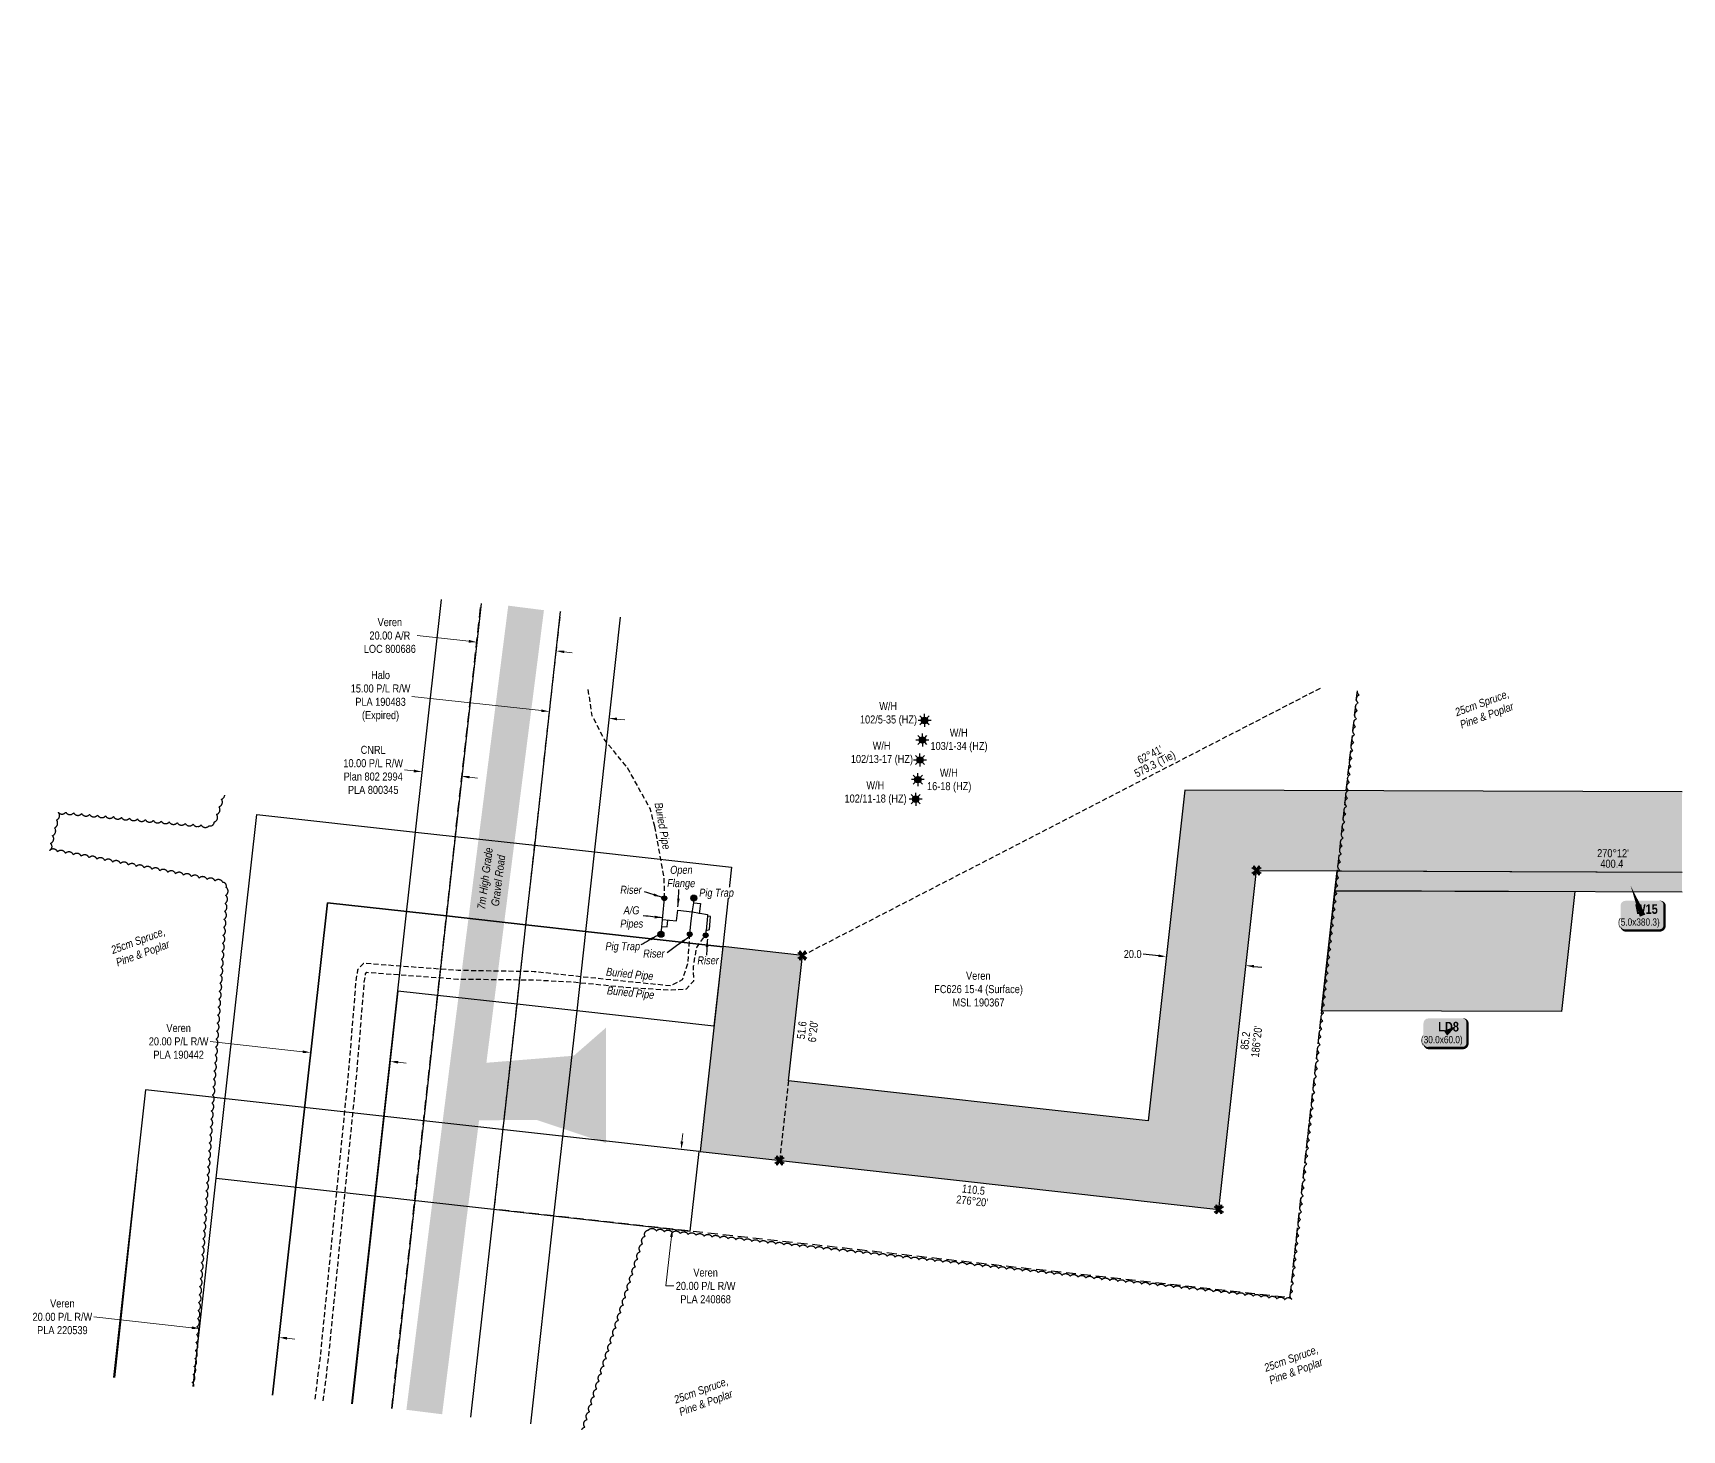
# Model space of a CAD drawing. Extents: x 482695 to 490591, y 6049436 to 6054495.
# Drawn here: x 488340 to 490400, y 6049436 to 6051180 of the extents above; entities that cross this region are included whole.
import ezdxf
from ezdxf.enums import TextEntityAlignment as Align

# ---------------------------------------------------------------- set-up
doc = ezdxf.new("R2010")
doc.units = 0
doc.header["$LTSCALE"] = 5
doc.header["$PDSIZE"] = 0.5
for name, pattern in [('0', [1, 1, 0]), ('foc-ACCESSROAD', [3.75, 2.5, -1.25]), ('foc-TIELINE', [1.875, 1.25, -0.625]), ('foc-TRAV', [1.875, 1.25, -0.625]), ('UG_PIPE', [1.875, 1.25, -0.625])]:
    doc.linetypes.add(name, pattern=pattern)
doc.layers.get('Defpoints').update_dxf_attribs({"color": 9})
doc.layers.add('AS-PIPE-AG', color=7, linetype='Continuous', true_color=0x7d00fa)
doc.layers.add('AS-PIPE-AG-T', color=7, linetype='Continuous', true_color=0x7d00fa)
for name, color, linetype in [('AS-PIPE-UG', 44, 'UG_PIPE'), ('AS-PIPE-UG-T', 44, 'Continuous'), ('AS-ROADS', 254, 'Continuous'), ('AS-SYMBOL', 7, 'Continuous'), ('C-AR', 13, 'foc-ACCESSROAD'), ('C-RW', 13, 'Continuous'), ('C-WS', 13, 'foc-ACCESSROAD'), ('C-WS-S', 8, 'Continuous'), ('F-RW', 190, 'Continuous'), ('L-BD', 7, 'Continuous'), ('L-MON', 1, 'Continuous'), ('L-TIE', 7, 'foc-TIELINE'), ('P-PROPOSED', 10, 'Continuous'), ('P-PROPOSED-H', 21, 'Continuous'), ('P-TEMP-BLOCKS', 250, 'Continuous'), ('P-TEMP-H', 41, 'Continuous'), ('P-TEMP_WORKSPACE', 46, 'Continuous'), ('P-TRAV', 4, 'foc-TRAV'), ('P-TXT', 4, 'Continuous'), ('T-BUSH', 110, '0'), ('T-BUSH-T', 110, 'Continuous')]:
    doc.layers.add(name, color=color, linetype=linetype)
for name, color, linetype, lineweight in [('C-AR-T', 13, 'Continuous', 9), ('C-RW-T', 13, 'Continuous', 9), ('C-WS-T', 13, 'Continuous', 9), ('F-RW-T', 190, 'Continuous', 9), ('T-TEXT', 48, 'Continuous', 18)]:
    doc.layers.add(name, color=color, linetype=linetype, lineweight=lineweight)
doc.styles.add('80', font='ARIALN.TTF', dxfattribs={"height": 10})
doc.styles.add('80CG', font='ARIALN.TTF', dxfattribs={"height": 10})
doc.styles.add('80L', font='ARIALN.TTF', dxfattribs={"height": 10})
doc.styles.add('80LS', font='ARIALNI.TTF', dxfattribs={"height": 10})
doc.styles.add('BOLD', font='ARIALNB.TTF')
doc.dimstyles.new('Compass 5 000', dxfattribs={"dimscale": 5, "dimtxt": 9, "dimasz": 2, "dimexe": 0.2, "dimexo": 0.0625, "dimgap": 0.5, "dimtad": 0, "dimtih": 1, "dimtoh": 1, "dimzin": 0, "dimdsep": 46, "dimtxsty": '80CG', "dimcen": 0.1, "dimse1": 1, "dimse2": 1, "dimclrd": 256, "dimclrt": 256, "dimaunit": 1, "dimadec": 4, "dimazin": 0, "dimtfac": 0.06, "dimtofl": 0, "dimtmove": 0, "dimatfit": 1, "dimfxl": 0.2, "dimtolj": 1, "dimtzin": 0, "dimlwd": -1, "dimarcsym": 0})

# ---------------------------------------------------------------- blocks, each defined once
blk = doc.blocks.new('*D477')
at = {"layer": 'C-RW-T', "transparency": 16777216}
for p, q in [((488538.7, 6049563.5), (488416.6, 6049577)), ((488657.7, 6049550.3), (488667.6, 6049549.2))]:
    blk.add_line(p, q, dxfattribs=at)
for points in [[(488538.9, 6049565.1), (488538.5, 6049561.8), (488548.7, 6049562.4)], [(488657.9, 6049551.9), (488657.5, 6049548.6), (488647.7, 6049551.4)]]:
    blk.add_solid(points, dxfattribs=at)
at = {"layer": 'Defpoints', "color": 0, "transparency": 16777216}
for p in [(488603.9, 6050059.7), (488703, 6050048.7), (488548.7, 6049562.4)]:
    blk.add_point(p, dxfattribs=at)
at = {"layer": 'C-RW-T', "transparency": 16777216, "insert": (488377.1, 6049577), "char_height": 10, "attachment_point": 5, "style": '80CG'}
blk.add_mtext('\\A1;Veren\\P20.00 P/L R/W\\PPLA 220539', dxfattribs=at)
blk = doc.blocks.new('*D478')
at = {"layer": 'C-RW-T', "transparency": 16777216}
for p, q in [((489151, 6049796), (489152.1, 6049805.9)), ((489131, 6049615.6), (489136.7, 6049666.8)), ((489137.8, 6049676.8), (489136.7, 6049666.8)), ((489141, 6049615.6), (489131, 6049615.6))]:
    blk.add_line(p, q, dxfattribs=at)
for points in [[(489149.4, 6049796.2), (489152.7, 6049795.8), (489149.9, 6049786.1)], [(489136.1, 6049677), (489139.4, 6049676.6), (489138.9, 6049686.7)]]:
    blk.add_solid(points, dxfattribs=at)
at = {"layer": 'Defpoints', "color": 0, "transparency": 16777216}
for p in [(489117.9, 6049789.6), (489106.8, 6049690.3), (489138.9, 6049686.7)]:
    blk.add_point(p, dxfattribs=at)
at = {"layer": 'C-RW-T', "transparency": 16777216, "insert": (489180.5, 6049615.6), "char_height": 10, "attachment_point": 5, "style": '80CG'}
blk.add_mtext('\\A1;Veren\\P20.00 P/L R/W\\PPLA 240868', dxfattribs=at)
blk = doc.blocks.new('*D491')
at = {"layer": 'Defpoints', "color": 0, "transparency": 16777216}
for p in [(488902.8, 6050948.7), (488952.5, 6050943.2), (488826.1, 6050257.7)]:
    blk.add_point(p, dxfattribs=at)
at = {"layer": 'F-RW-T', "transparency": 16777216}
for p, q in [((488816.1, 6050258.8), (488804.4, 6050260.1)), ((488885.6, 6050251.1), (488895.6, 6050250))]:
    blk.add_line(p, q, dxfattribs=at)
for points in [[(488816.3, 6050260.5), (488815.9, 6050257.1), (488826.1, 6050257.7)], [(488885.8, 6050252.7), (488885.5, 6050249.4), (488875.7, 6050252.2)]]:
    blk.add_solid(points, dxfattribs=at)
at = {"layer": 'F-RW-T', "transparency": 16777216, "insert": (488765.3, 6050260.1), "char_height": 10, "attachment_point": 5, "style": '80CG'}
blk.add_mtext('\\A1;CNRL\\P10.00 P/L R/W\\PPlan 802 2994\\PPLA 800345', dxfattribs=at)
blk = doc.blocks.new('*D492')
at = {"layer": 'Defpoints', "color": 0, "transparency": 16777216}
for p in [(489079.4, 6051180.5), (489153.9, 6051172.2), (488985.3, 6050333)]:
    blk.add_point(p, dxfattribs=at)
at = {"layer": 'F-RW-T', "transparency": 16777216}
for p, q in [((488975.4, 6050334.1), (488813.6, 6050352)), ((489069.8, 6050323.6), (489079.7, 6050322.5))]:
    blk.add_line(p, q, dxfattribs=at)
for points in [[(488975.6, 6050335.7), (488975.2, 6050332.4), (488985.3, 6050333)], [(489069.9, 6050325.3), (489069.6, 6050321.9), (489059.8, 6050324.7)]]:
    blk.add_solid(points, dxfattribs=at)
at = {"layer": 'F-RW-T', "transparency": 16777216, "insert": (488774.5, 6050352), "char_height": 10, "attachment_point": 5, "style": '80CG', "bg_fill": 3, "box_fill_scale": 1.1, "bg_fill_color": 256, "bg_fill_true_color": 13158600, "bg_fill_transparency": 0}
blk.add_mtext('\\A1;Halo\\P15.00 P/L R/W\\PPLA 190483\\P(Expired)', dxfattribs=at)
blk = doc.blocks.new('*D499')
at = {"layer": 'Defpoints', "color": 0, "transparency": 16777216}
for p in [(489757.1, 6050035.8), (489756.1, 6050026.9), (489856.4, 6050024.8)]:
    blk.add_point(p, dxfattribs=at)
at = {"layer": 'P-TXT', "transparency": 16777216}
for p, q in [((489746.2, 6050028), (489727.1, 6050030.1)), ((489865.4, 6050014.7), (489875.3, 6050013.6))]:
    blk.add_line(p, q, dxfattribs=at)
for points in [[(489746.3, 6050029.6), (489746, 6050026.3), (489756.1, 6050026.9)], [(489865.6, 6050016.4), (489865.2, 6050013.1), (489855.4, 6050015.8)]]:
    blk.add_solid(points, dxfattribs=at)
at = {"layer": 'P-TXT', "transparency": 16777216, "insert": (489713.9, 6050030.1), "char_height": 10, "attachment_point": 5, "style": '80CG'}
blk.add_mtext('\\A1;20.0', dxfattribs=at)
blk = doc.blocks.new('RISER')
h = blk.add_hatch(color=255)
h.dxf.hatch_style = 1
edge = h.paths.add_edge_path()
edge.add_arc((0, 0), 0.7, 0, 360)
blk.add_hatch(color=13).paths.add_polyline_path([(0.58, -0.15), (-0.58, -0.15, 0.774597)])
at = {"color": 13}
blk.add_line((-0.58, -0.15), (0.58, -0.15), dxfattribs=at)
blk.add_circle((0, 0), 0.6, dxfattribs=at)
blk = doc.blocks.new('PIG')
h = blk.add_hatch(color=255)
h.dxf.hatch_style = 1
edge = h.paths.add_edge_path()
edge.add_arc((0, 0), 0.85, 0, 360)
at = {"layer": 'AS-SYMBOL'}
h = blk.add_hatch(color=13, dxfattribs=at)
h.dxf.hatch_style = 1
h.paths.add_polyline_path([(-0.1, 0, 1), (-0.55, 0, 1)])
h = blk.add_hatch(color=13, dxfattribs=at)
h.dxf.hatch_style = 1
h.paths.add_polyline_path([(0.1, 0, 1), (0.55, 0, 1)])
at = {"layer": 'AS-SYMBOL', "color": 13}
for centre, radius in [((0, 0), 0.75), ((-0.33, 0), 0.225), ((0.33, 0), 0.225)]:
    blk.add_circle(centre, radius, dxfattribs=at)
blk = doc.blocks.new('GAS')
h = blk.add_hatch(color=255)
h.dxf.hatch_style = 1
edge = h.paths.add_edge_path()
edge.add_arc((0, 0), 0.9, 0, 360)
for p, q in [((-0.81, 0), (-1.62, 0)), ((-0.57, 0.57), (-1.14, 1.14)), ((0, 0.81), (0, 1.62)), ((0.57, 0.57), (1.14, 1.14)), ((1.62, 0), (0.81, 0)), ((-0.57, -0.57), (-1.14, -1.14)), ((0, -0.81), (0, -1.62)), ((1.14, -1.14), (0.57, -0.57))]:
    blk.add_line(p, q)
blk.add_circle((0, 0), 0.8)
blk = doc.blocks.new('TEMP')
h = blk.add_hatch(color=255)
h.dxf.hatch_style = 1
h.paths.add_polyline_path([(0, 0.25), (-0.67, 1.15), (-0.67, 0.67), (-1.15, 0.67), (-0.25, 0), (-1.15, -0.67), (-0.67, -0.67), (-0.67, -1.15), (0, -0.25), (0.67, -1.15), (0.67, -0.67), (1.15, -0.67), (0.25, 0), (1.15, 0.67), (0.67, 0.67), (0.67, 1.15)])
h.paths.add_polyline_path([(0.57, 0.85), (0.57, 0.57), (0.85, 0.57), (0.08, 0), (0.85, -0.57), (0.57, -0.57), (0.57, -0.85), (0, -0.08), (-0.57, -0.85), (-0.57, -0.57), (-0.85, -0.57), (-0.08, 0), (-0.85, 0.57), (-0.57, 0.57), (-0.57, 0.85), (0, 0.08)], flags=16)
h = blk.add_hatch(color=1)
h.dxf.hatch_style = 1
h.paths.add_polyline_path([(0, 0.08), (-0.57, 0.85), (-0.57, 0.57), (-0.85, 0.57), (-0.08, 0), (-0.85, -0.57), (-0.57, -0.57), (-0.57, -0.85), (0, -0.08), (0.57, -0.85), (0.57, -0.57), (0.85, -0.57), (0.08, 0), (0.85, 0.57), (0.57, 0.57), (0.57, 0.85)])
at = {"color": 1}
for p, q in [((-0.08, 0), (0.08, 0)), ((0, 0.08), (0, -0.08))]:
    blk.add_line(p, q, dxfattribs=at)
at = {"color": 255, "flags": 128}
blk.add_lwpolyline([(-0.25, 0), (-1.15, 0.67), (-0.67, 0.67), (-0.67, 1.15), (0, 0.25), (0.67, 1.15), (0.67, 0.67), (1.15, 0.67), (0.25, 0), (1.15, -0.67), (0.67, -0.67), (0.67, -1.15), (0, -0.25), (-0.67, -1.15), (-0.67, -0.67), (-1.15, -0.67)], close=True, dxfattribs=at)
at = {"color": 1, "flags": 128}
blk.add_lwpolyline([(-0.08, 0), (-0.85, 0.57), (-0.57, 0.57), (-0.57, 0.85), (0, 0.08), (0.57, 0.85), (0.57, 0.57), (0.85, 0.57), (0.08, 0), (0.85, -0.57), (0.57, -0.57), (0.57, -0.85), (0, -0.08), (-0.57, -0.85), (-0.57, -0.57), (-0.85, -0.57)], close=True, dxfattribs=at)
blk = doc.blocks.new('*U448')
at = {"true_color": 0xff8aff}
h = blk.add_hatch(color=211, dxfattribs=at)
edge = h.paths.add_edge_path()
edge.add_line((-21.5, -18.5), (21.5, -18.5))
edge.add_arc((21.5, -12.5), 6, 270, 360)
edge.add_line((27.5, -12.5), (27.5, 12.5))
edge.add_arc((21.5, 12.5), 6, 0, 90)
edge.add_line((21.5, 18.5), (-21.5, 18.5))
edge.add_arc((-21.5, 12.5), 6, 90, 180)
edge.add_line((-27.5, 12.5), (-27.5, -12.5))
edge.add_arc((-21.5, -12.5), 6, 180, 270)
at = {"color": 250, "flags": 128}
blk.add_lwpolyline([(-21.5, -18.5, 3, 3, 0), (21.5, -18.5, 3, 3, 0.414214), (27.5, -12.5, 3, 3, 0), (27.5, 12.5, 3, 0, 0.414214), (21.5, 18.5, 0, 0, 0), (-21.5, 18.5, 0, 0, 0.414214), (-27.5, 12.5, 0, 0, 0), (-27.5, -12.5, 0, 3, 0.414214)], format="xyseb", close=True, dxfattribs=at)
at = {"flags": 128}
blk.add_lwpolyline([(13.4, 8.9, 0, 7.5, 0), (0, 0, 0, 0, 0)], format="xyseb", dxfattribs=at)
at = {"color": 250}
for tag, p, height, style in [('TEMP_AREA_W1_001', (-9.2, 2.2), 12, 'BOLD'), ('ENTER_TEXT_001', (-30.7, -12.5), 9, '80')]:
    blk.add_attdef(tag, p, '', height=height, dxfattribs=dict(at, style=style))
blk = doc.blocks.new('*U430')
at = {"true_color": 0xff8aff}
h = blk.add_hatch(color=211, dxfattribs=at)
edge = h.paths.add_edge_path()
edge.add_line((-21.5, -18.5), (21.5, -18.5))
edge.add_arc((21.5, -12.5), 6, 270, 360)
edge.add_line((27.5, -12.5), (27.5, 12.5))
edge.add_arc((21.5, 12.5), 6, 0, 90)
edge.add_line((21.5, 18.5), (-21.5, 18.5))
edge.add_arc((-21.5, 12.5), 6, 90, 180)
edge.add_line((-27.5, 12.5), (-27.5, -12.5))
edge.add_arc((-21.5, -12.5), 6, 180, 270)
at = {"flags": 128}
blk.add_lwpolyline([(-14.8, 37.2, 0, 7.5, 0), (0, 0, 0, 0, 0)], format="xyseb", dxfattribs=at)
at = {"color": 250, "flags": 128}
blk.add_lwpolyline([(-21.5, -18.5, 3, 3, 0), (21.5, -18.5, 3, 3, 0.414214), (27.5, -12.5, 3, 3, 0), (27.5, 12.5, 3, 0, 0.414214), (21.5, 18.5, 0, 0, 0), (-21.5, 18.5, 0, 0, 0.414214), (-27.5, 12.5, 0, 0, 0), (-27.5, -12.5, 0, 3, 0.414214)], format="xyseb", close=True, dxfattribs=at)
at = {"color": 250}
for tag, p, height, style in [('TEMP_AREA_W1_001', (-9.2, 2.2), 12, 'BOLD'), ('ENTER_TEXT_001', (-30.7, -12.5), 9, '80')]:
    blk.add_attdef(tag, p, '', height=height, dxfattribs=dict(at, style=style))
blk = doc.blocks.new('*D565')
at = {"layer": 'C-AR-T', "transparency": 16777216}
for p, q in [((488884.8, 6050420.8), (488820.4, 6050427.9)), ((489003.9, 6050407.6), (489013.9, 6050406.5))]:
    blk.add_line(p, q, dxfattribs=at)
for points in [[(488885, 6050422.5), (488884.6, 6050419.1), (488894.7, 6050419.7)], [(489004.1, 6050409.2), (489003.8, 6050405.9), (488994, 6050408.7)]]:
    blk.add_solid(points, dxfattribs=at)
at = {"layer": 'Defpoints', "color": 0, "transparency": 16777216}
for p in [(488894.7, 6050419.7), (488890.5, 6050381.4), (488989.7, 6050370.4)]:
    blk.add_point(p, dxfattribs=at)
at = {"layer": 'C-AR-T', "transparency": 16777216, "insert": (488786.1, 6050427.9), "char_height": 10, "attachment_point": 5, "style": '80CG'}
blk.add_mtext('\\A1;Veren\\P20.00 A/R\\PLOC 800686', dxfattribs=at)
blk = doc.blocks.new('*D566')
at = {"layer": 'C-RW-T', "transparency": 16777216}
for p, q in [((488677.3, 6049908.2), (488561.9, 6049921)), ((488796.5, 6049895), (488806.4, 6049893.9))]:
    blk.add_line(p, q, dxfattribs=at)
for points in [[(488677.5, 6049909.8), (488677.1, 6049906.5), (488687.3, 6049907.1)], [(488796.6, 6049896.6), (488796.3, 6049893.3), (488786.5, 6049896.1)]]:
    blk.add_solid(points, dxfattribs=at)
at = {"layer": 'Defpoints', "color": 0, "transparency": 16777216}
for p in [(488687.3, 6049907.1), (488684.3, 6049880.2), (488783.5, 6049869.2)]:
    blk.add_point(p, dxfattribs=at)
at = {"layer": 'C-RW-T', "transparency": 16777216, "insert": (488522.3, 6049921), "char_height": 10, "attachment_point": 5, "style": '80CG'}
blk.add_mtext('\\A1;Veren\\P20.00 P/L R/W\\PPLA 190442', dxfattribs=at)

msp = doc.modelspace()

# ---------------------------------------------------------------- hatches: boundary and pattern name
at = {"layer": 'AS-ROADS'}
h = msp.add_hatch(color=256, dxfattribs=at)
h.dxf.hatch_style = 1
h.paths.add_polyline_path([(488895.569, 6049822.479), (488969.521, 6049822.971), (489056.196, 6049793.972), (489056.196, 6049938.276), (489015.936, 6049903.16), (488903.447, 6049894.085)])
at = {"layer": 'P-PROPOSED-H'}
h = msp.add_hatch(color=256, dxfattribs=at)
h.dxf.hatch_style = 1
h.paths.add_polyline_path([(490400.049, 6050132.574), (490400.049, 6050232.521), (489779.217, 6050234.723), (489733.274, 6049821.655), (489283.927, 6049871.632), (489301.339, 6050028.339), (489202.004, 6050039.386), (489173.551, 6049783.345), (489821.56, 6049711.272), (489868.629, 6050134.458)])
at = {"layer": 'P-TEMP-H'}
h = msp.add_hatch(color=256, dxfattribs=at)
h.dxf.hatch_style = 1
h.paths.add_polyline_path([(490400.049, 6050107.587), (490400.049, 6050132.574), (489969.153, 6050134.102), (489966.375, 6050109.125)])
h = msp.add_hatch(color=256, dxfattribs=at)
h.dxf.hatch_style = 1
h.paths.add_polyline_path([(489966.375, 6050109.125), (490266.215, 6050108.061), (490249.546, 6049958.198), (489949.706, 6049959.262)])

# ---------------------------------------------------------------- linework, layer by layer
at = {"layer": 'AS-PIPE-AG', "flags": 128}
for points in [[(489128.918, 6050099.835), (489124.776, 6050054.819)], [(489160.746, 6050054.809), (489161.971, 6050067.722), (489163.78, 6050081.724), (489165.689, 6050094.233), (489165.719, 6050100.035)], [(489165.689, 6050094.233), (489174.249, 6050093.078), (489172.605, 6050080.46)], [(489125.656, 6050064.384), (489132.447, 6050064.259), (489133.514, 6050072.623)], [(489126.469, 6050073.223), (489144.24, 6050071.71), (489145.655, 6050084.783), (489163.79, 6050082.904)], [(489163.79, 6050082.904), (489182.73, 6050079.496), (489182.965, 6050077.352), (489181.011, 6050059.381)], [(489180.636, 6050053.56), (489181.011, 6050059.381), (489185.323, 6050060.656), (489186.808, 6050076.857), (489182.965, 6050077.352)]]:
    msp.add_lwpolyline(points, dxfattribs=at)
at = {"layer": 'AS-PIPE-UG', "flags": 128}
for points in [[(489117.115, 6050189.301), (489111.284, 6050211.756), (489082.918, 6050262.883), (489054.035, 6050297.898), (489038.839, 6050327.764), (489033.774, 6050361.68)], [(489129.28, 6050099.831), (489128.77, 6050125.131), (489117.115, 6050189.301)], [(489160.532, 6050055.163), (489157.993, 6050018.518), (489151.256, 6049998.033), (489137.194, 6049990.288), (489089.584, 6049995.025), (489016.073, 6050002.666), (488966.234, 6050008.118), (488871.289, 6050009.607), (488808.452, 6050014.28), (488753.141, 6050018.448), (488745.765, 6050010.232), (488743.616, 6049996.059), (488734.226, 6049881.595), (488698.64, 6049523.409), (488692.234, 6049473.368)], [(488702.859, 6049472.187), (488709.262, 6049522.201), (488744.872, 6049880.629), (488754.239, 6049994.82), (488755.854, 6050005.47), (488757.582, 6050007.394), (488807.649, 6050003.621), (488871.084, 6049998.913), (488966.399, 6049997.918), (489014.888, 6049995.305), (489088.584, 6049988.034), (489137.374, 6049985.35), (489156.674, 6049986.505), (489165.764, 6049996.824), (489165.444, 6050015.114), (489169.347, 6050038.477), (489180.426, 6050053.604)]]:
    msp.add_lwpolyline(points, dxfattribs=at)
at = {"layer": 'AS-ROADS', "const_width": 44.953, "flags": 128}
msp.add_lwpolyline([(488956.29, 6050462.408), (488860.22, 6049707.112), (488829.109, 6049458.16)], dxfattribs=at)
at = {"layer": 'C-AR', "flags": 128}
msp.add_lwpolyline([(488788.407, 6049462.682), (488845.71, 6049978.446), (488856.631, 6050076.749), (488900.101, 6050468.004)], dxfattribs=at)
at = {"layer": 'C-RW', "flags": 128}
for points in [[(488540.45, 6049490.232), (488569.341, 6049750.311), (488619.783, 6050204.593), (488818.349, 6050182.51), (488867.771, 6050177.014), (488967.153, 6050165.962), (489041.569, 6050157.686), (489213.04, 6050138.617), (489201.998, 6050039.334), (489030.606, 6050058.394), (488956.116, 6050066.678), (488856.749, 6050077.729), (488807.325, 6050083.225), (488708.042, 6050094.267), (488639.747, 6049479.199)], [(488639.725, 6049479.202), (488708.042, 6050094.267), (488807.325, 6050083.225), (488856.749, 6050077.729), (488956.116, 6050066.678), (489030.606, 6050058.394), (489201.998, 6050039.334), (489190.957, 6049940.051), (489019.577, 6049959.11), (488945.08, 6049967.395), (488845.719, 6049978.444), (488796.301, 6049983.94), (488738.903, 6049468.182)], [(488540.45, 6049490.232), (488569.341, 6049750.311), (489161.312, 6049684.21), (489172.403, 6049783.54), (488481.046, 6049860.738), (488441.114, 6049501.269)], [(488540.45, 6049490.232), (488569.341, 6049750.311), (489161.312, 6049684.21), (489172.403, 6049783.54), (488481.046, 6049860.738), (488441.114, 6049501.269)]]:
    msp.add_lwpolyline(points, dxfattribs=at)
at = {"layer": 'C-WS', "flags": 128}
msp.add_lwpolyline([(489994.173, 6050359.05), (489909.846, 6049600.889), (488991.041, 6049703.079), (488916.489, 6049711.372), (488944.852, 6049966.541), (488955.887, 6050065.845), (488966.927, 6050165.163), (488985.163, 6050329.179), (488999.495, 6050458.106)], dxfattribs=at)
at = {"layer": 'Defpoints'}
for p in [(489453.943, 6050321.902), (489451.27, 6050297.445), (489448.272, 6050272.433), (489445.599, 6050247.976)]:
    msp.add_point(p, dxfattribs=at)
at = {"layer": 'F-RW', "flags": 128}
for points in [[(488738.706, 6049468.204), (488818.349, 6050182.51), (488850.563, 6050472.937)], [(488900.107, 6050468.004), (488845.719, 6049978.444), (488788.413, 6049462.681)], [(488887.461, 6049451.676), (488916.219, 6049711.471), (488945.074, 6049967.395), (488956.116, 6050066.678), (488967.028, 6050164.981), (488999.406, 6050458.115)], [(489073.919, 6050450.694), (489030.606, 6050058.394), (489019.577, 6049959.11), (488990.73, 6049703.183), (488961.867, 6049443.409)]]:
    msp.add_lwpolyline(points, dxfattribs=at)
at = {"layer": 'L-TIE', "flags": 128}
msp.add_lwpolyline([(489301.339, 6050028.339), (489950.446, 6050363.404)], dxfattribs=at)
at = {"layer": 'P-PROPOSED', "flags": 128}
msp.add_lwpolyline([(490400.049, 6050232.521), (489779.217, 6050234.723), (489733.274, 6049821.655), (489283.927, 6049871.632), (489301.339, 6050028.339), (489202.004, 6050039.386), (489173.551, 6049783.345), (489821.56, 6049711.272), (489868.629, 6050134.458), (490400.049, 6050132.574)], dxfattribs=at)
at = {"layer": 'P-PROPOSED-H', "flags": 128}
msp.add_lwpolyline([(488470.195, 6049761.19), (488442.03, 6049501.167)], dxfattribs=at)
at = {"layer": 'P-TEMP_WORKSPACE'}
msp.add_lwpolyline([(490400.049, 6050107.587), (489966.375, 6050109.125), (489969.153, 6050134.102), (490400.049, 6050132.574)], dxfattribs=at)
msp.add_lwpolyline([(489966.375, 6050109.125), (490266.215, 6050108.061), (490249.546, 6049958.198), (489949.706, 6049959.262)], close=True, dxfattribs=at)
at = {"layer": 'P-TRAV', "flags": 128}
msp.add_lwpolyline([(489283.927, 6049871.632), (489272.889, 6049772.296)], dxfattribs=at)
at = {"layer": 'T-BUSH', "flags": 128}
for points in [[(489025.898, 6049436.295, -0.20500129), (489029.542, 6049439.42, -0.52056705), (489032.555, 6049448.95, -0.52056705), (489035.569, 6049458.479, -0.52056705), (489038.582, 6049468.009, -0.52056705), (489041.596, 6049477.538, -0.52056705), (489044.61, 6049487.068, -0.52056705), (489047.623, 6049496.598, -0.52056705), (489050.637, 6049506.127, -0.52056705), (489053.651, 6049515.657, -0.52056705), (489056.664, 6049525.186, -0.52056705), (489059.678, 6049534.716, -0.52056705), (489062.692, 6049544.245, -0.52056705), (489065.705, 6049553.775, -0.52056705), (489068.719, 6049563.304, -0.52056705), (489071.733, 6049572.834, -0.52056705), (489074.746, 6049582.364, -0.52056705), (489077.76, 6049591.893, -0.52056705), (489080.774, 6049601.423, -0.52056705), (489083.787, 6049610.952, -0.52056705), (489086.801, 6049620.482, -0.52056705), (489089.815, 6049630.011, -0.52056705), (489092.828, 6049639.541, -0.52056705), (489095.842, 6049649.07, -0.52056705), (489098.856, 6049658.6, -0.52056705), (489101.869, 6049668.13, -0.52056705), (489104.883, 6049677.659, -0.52056705), (489109.021, 6049685.464, -0.52056705), (489118.957, 6049684.377, -0.52056705), (489128.892, 6049683.29, -0.52056705), (489138.828, 6049682.204, -0.52056705), (489148.763, 6049681.117, -0.52056705), (489158.699, 6049680.03, -0.52056705), (489168.634, 6049678.944, -0.52056705), (489178.57, 6049677.857, -0.52056705), (489188.505, 6049676.77, -0.52056705), (489198.441, 6049675.683, -0.52056705), (489208.376, 6049674.597, -0.52056705), (489218.312, 6049673.51, -0.52056705), (489228.247, 6049672.423, -0.52056705), (489238.183, 6049671.337, -0.52056705), (489248.118, 6049670.25, -0.52056705), (489258.053, 6049669.163, -0.52056705), (489267.989, 6049668.076, -0.52056705), (489277.924, 6049666.99, -0.52056705), (489287.86, 6049665.903, -0.52056705), (489297.795, 6049664.816, -0.52056705), (489307.731, 6049663.73, -0.52056705), (489317.666, 6049662.643, -0.52056705), (489327.602, 6049661.556, -0.52056705), (489337.537, 6049660.47, -0.52056705), (489347.473, 6049659.383, -0.52056705), (489357.408, 6049658.296, -0.52056705), (489367.344, 6049657.209, -0.52056705), (489377.279, 6049656.123, -0.52056705), (489387.215, 6049655.036, -0.52056705), (489397.15, 6049653.949, -0.52056705), (489407.086, 6049652.863, -0.52056705), (489417.021, 6049651.776, -0.52056705), (489426.957, 6049650.689, -0.52056705), (489436.892, 6049649.602, -0.52056705), (489446.828, 6049648.516, -0.52056705), (489456.763, 6049647.429, -0.52056705), (489466.698, 6049646.342, -0.52056705), (489476.634, 6049645.256, -0.52056705), (489486.569, 6049644.169, -0.52056705), (489496.505, 6049643.082, -0.52056705), (489506.44, 6049641.995, -0.52056705), (489516.376, 6049640.909, -0.52056705), (489526.311, 6049639.822, -0.52056705), (489536.247, 6049638.735, -0.52056705), (489546.182, 6049637.649, -0.52056705), (489556.118, 6049636.562, -0.52056705), (489566.053, 6049635.475, -0.52056705), (489575.989, 6049634.389, -0.52056705), (489585.924, 6049633.302, -0.52056705), (489595.86, 6049632.215, -0.52056705), (489605.795, 6049631.128, -0.52056705), (489615.731, 6049630.042, -0.52056705), (489625.666, 6049628.955, -0.52056705), (489635.602, 6049627.868, -0.52056705), (489645.537, 6049626.782, -0.52056705), (489655.473, 6049625.695, -0.52056705), (489665.408, 6049624.608, -0.52056705), (489675.343, 6049623.521, -0.52056705), (489685.279, 6049622.435, -0.52056705), (489695.214, 6049621.348, -0.52056705), (489705.15, 6049620.261, -0.52056705), (489715.085, 6049619.175, -0.52056705), (489725.021, 6049618.088, -0.52056705), (489734.956, 6049617.001, -0.52056705), (489744.892, 6049615.914, -0.52056705), (489754.827, 6049614.828, -0.52056705), (489764.763, 6049613.741, -0.52056705), (489774.698, 6049612.654, -0.52056705), (489784.634, 6049611.568, -0.52056705), (489794.569, 6049610.481, -0.52056705), (489804.505, 6049609.394, -0.52056705), (489814.44, 6049608.308, -0.52056705), (489824.376, 6049607.221, -0.52056705), (489834.311, 6049606.134, -0.52056705), (489844.247, 6049605.047, -0.52056705), (489854.182, 6049603.961, -0.52056705), (489864.118, 6049602.874, -0.52056705), (489874.053, 6049601.787, -0.52056705), (489883.988, 6049600.701, -0.52056705), (489893.924, 6049599.614, -0.52056705), (489903.859, 6049598.527, -0.52056705), (489912.64, 6049598.882, -0.52056705), (489913.745, 6049608.815, -0.52056705), (489914.85, 6049618.749, -0.52056705), (489915.955, 6049628.682, -0.52056705), (489917.059, 6049638.616, -0.52056705), (489918.164, 6049648.549, -0.52056705), (489919.269, 6049658.483, -0.52056705), (489920.374, 6049668.416, -0.52056705), (489921.479, 6049678.349, -0.52056705), (489922.584, 6049688.283, -0.52056705), (489923.689, 6049698.216, -0.52056705), (489924.793, 6049708.15, -0.52056705), (489925.898, 6049718.083, -0.52056705), (489927.003, 6049728.017, -0.52056705), (489928.108, 6049737.95, -0.52056705), (489929.213, 6049747.884, -0.52056705), (489930.318, 6049757.817, -0.52056705), (489931.423, 6049767.751, -0.52056705), (489932.527, 6049777.684, -0.52056705), (489933.632, 6049787.618, -0.52056705), (489934.737, 6049797.551, -0.52056705), (489935.842, 6049807.485, -0.52056705), (489936.947, 6049817.418, -0.52056705), (489938.052, 6049827.352, -0.52056705), (489939.156, 6049837.285, -0.52056705), (489940.261, 6049847.219, -0.52056705), (489941.366, 6049857.152, -0.52056705), (489942.471, 6049867.085, -0.52056705), (489943.576, 6049877.019, -0.52056705), (489944.681, 6049886.952, -0.52056705), (489945.786, 6049896.886, -0.52056705), (489946.89, 6049906.819, -0.52056705), (489947.995, 6049916.753, -0.52056705), (489949.1, 6049926.686, -0.52056705), (489950.205, 6049936.62, -0.52056705), (489951.31, 6049946.553, -0.52056705), (489952.415, 6049956.487, -0.52056705), (489953.52, 6049966.42, -0.52056705), (489954.624, 6049976.354, -0.52056705), (489955.729, 6049986.287, -0.52056705), (489956.834, 6049996.221, -0.52056705), (489957.939, 6050006.154, -0.52056705), (489959.044, 6050016.088, -0.52056705), (489960.149, 6050026.021, -0.52056705), (489961.254, 6050035.955, -0.52056705), (489962.358, 6050045.888, -0.52056705), (489963.463, 6050055.822, -0.52056705), (489964.568, 6050065.755, -0.52056705), (489965.673, 6050075.688, -0.52056705), (489966.778, 6050085.622, -0.52056705), (489967.883, 6050095.555, -0.52056705), (489968.988, 6050105.489, -0.52056705), (489970.092, 6050115.422, -0.52056705), (489971.197, 6050125.356, -0.52056705), (489972.302, 6050135.289, -0.52056705), (489973.407, 6050145.223, -0.52056705), (489974.512, 6050155.156, -0.52056705), (489975.617, 6050165.09, -0.52056705), (489976.721, 6050175.023, -0.52056705), (489977.826, 6050184.957, -0.52056705), (489978.931, 6050194.89, -0.52056705), (489980.036, 6050204.824, -0.52056705), (489981.141, 6050214.757, -0.52056705), (489982.246, 6050224.691, -0.52056705), (489983.351, 6050234.624, -0.52056705), (489984.455, 6050244.558, -0.52056705), (489985.56, 6050254.491, -0.52056705), (489986.665, 6050264.424, -0.52056705), (489987.77, 6050274.358, -0.52056705), (489988.875, 6050284.291, -0.52056705), (489989.98, 6050294.225, -0.52056705), (489991.085, 6050304.158, -0.52056705), (489992.189, 6050314.092, -0.52056705), (489993.294, 6050324.025, -0.52056705), (489994.399, 6050333.959, -0.52056705), (489995.504, 6050343.892, -0.52056705), (489996.609, 6050353.826, -0.24165056), (489994.568, 6050359.01, -0.24165056)], [(488541.422, 6049490.124, 0.23725795), (488539.376, 6049495.209, 0.52056705), (488540.487, 6049505.142, 0.52056705), (488541.599, 6049515.074, 0.52056705), (488542.711, 6049525.007, 0.52056705), (488543.393, 6049534.978, 0.52056705), (488544.055, 6049544.951, 0.52056705), (488544.716, 6049554.924, 0.52056705), (488545.377, 6049564.897, 0.52056705), (488546.039, 6049574.869, 0.52056705), (488546.7, 6049584.842, 0.52056705), (488547.361, 6049594.815, 0.52056705), (488548.023, 6049604.788, 0.52056705), (488548.684, 6049614.761, 0.52056705), (488549.345, 6049624.734, 0.52056705), (488550.007, 6049634.706, 0.52056705), (488550.668, 6049644.679, 0.52056705), (488551.329, 6049654.652, 0.52056705), (488551.991, 6049664.625, 0.52056705), (488552.652, 6049674.598, 0.52056705), (488553.313, 6049684.57, 0.52056705), (488553.975, 6049694.543, 0.52056705), (488554.636, 6049704.516, 0.52056705), (488555.297, 6049714.489, 0.52056705), (488555.959, 6049724.462, 0.52056705), (488556.62, 6049734.435, 0.52056705), (488557.281, 6049744.407, 0.52056705), (488557.943, 6049754.38, 0.52056705), (488558.604, 6049764.353, 0.52056705), (488559.265, 6049774.326, 0.52056705), (488559.927, 6049784.299, 0.52056705), (488560.588, 6049794.272, 0.52056705), (488561.249, 6049804.244, 0.52056705), (488561.911, 6049814.217, 0.52056705), (488562.572, 6049824.19, 0.52056705), (488563.233, 6049834.163, 0.52056705), (488563.895, 6049844.136, 0.52056705), (488564.556, 6049854.109, 0.52056705), (488565.217, 6049864.081, 0.52056705), (488565.879, 6049874.054, 0.52056705), (488566.54, 6049884.027, 0.52056705), (488567.201, 6049894, 0.52056705), (488567.863, 6049903.973, 0.52056705), (488568.524, 6049913.945, 0.52056705), (488569.185, 6049923.918, 0.52056705), (488569.847, 6049933.891, 0.52056705), (488570.508, 6049943.864, 0.52056705), (488571.169, 6049953.837, 0.52056705), (488571.831, 6049963.81, 0.52056705), (488572.492, 6049973.782, 0.52056705), (488573.153, 6049983.755, 0.52056705), (488573.815, 6049993.728, 0.52056705), (488574.476, 6050003.701, 0.52056705), (488575.137, 6050013.674, 0.52056705), (488575.799, 6050023.647, 0.52056705), (488576.46, 6050033.619, 0.52056705), (488577.121, 6050043.592, 0.52056705), (488577.783, 6050053.565, 0.52056705), (488578.444, 6050063.538, 0.52056705), (488579.105, 6050073.511, 0.52056705), (488579.767, 6050083.484, 0.52056705), (488580.428, 6050093.456, 0.52056705), (488581.089, 6050103.429, 0.52056705), (488581.751, 6050113.402, 0.52056705), (488577.569, 6050119.61, 0.52056705), (488567.741, 6050121.428, 0.52056705), (488557.913, 6050123.247, 0.52056705), (488548.085, 6050125.065, 0.52056705), (488538.257, 6050126.884, 0.52056705), (488528.429, 6050128.702, 0.52056705), (488518.602, 6050130.521, 0.52056705), (488508.774, 6050132.339, 0.52056705), (488498.946, 6050134.158, 0.52056705), (488489.118, 6050135.976, 0.52056705), (488479.29, 6050137.795, 0.52056705), (488469.462, 6050139.613, 0.52056705), (488459.634, 6050141.431, 0.52056705), (488449.806, 6050143.25, 0.52056705), (488439.978, 6050145.068, 0.52056705), (488430.15, 6050146.887, 0.52056705), (488420.322, 6050148.705, 0.52056705), (488410.494, 6050150.524, 0.52056705), (488400.667, 6050152.342, 0.52056705), (488390.839, 6050154.161, 0.52056705), (488381.011, 6050155.979, 0.52056705), (488371.183, 6050157.798, 0.52056705), (488361.355, 6050159.616, 0.52056705), (488362.358, 6050168.375, 0.52056705), (488364.813, 6050178.064, 0.52056705), (488367.267, 6050187.753, 0.52056705), (488369.721, 6050197.441, 0.52056705), (488372.175, 6050207.13, 0.52056705), (488381.285, 6050207.38, 0.52056705), (488391.235, 6050206.437, 0.52056705), (488401.185, 6050205.495, 0.52056705), (488411.135, 6050204.552, 0.52056705), (488421.085, 6050203.609, 0.52056705), (488431.035, 6050202.667, 0.52056705), (488440.986, 6050201.724, 0.52056705), (488450.936, 6050200.782, 0.52056705), (488460.886, 6050199.839, 0.52056705), (488470.836, 6050198.896, 0.52056705), (488480.786, 6050197.954, 0.52056705), (488490.737, 6050197.011, 0.52056705), (488500.687, 6050196.069, 0.52056705), (488510.637, 6050195.126, 0.52056705), (488520.587, 6050194.183, 0.52056705), (488530.537, 6050193.241, 0.52056705), (488540.487, 6050192.298, 0.52056705), (488550.438, 6050191.356, 0.52056705), (488560.388, 6050190.413, 0.52056705), (488566.686, 6050194.989, 0.52056705), (488569.707, 6050204.516, 0.52056705), (488572.729, 6050214.043, 0.52056705), (488575.751, 6050223.57, 0.29095587), (488579.972, 6050228.574)]]:
    msp.add_lwpolyline(points, format="xyb", dxfattribs=at)

# ---------------------------------------------------------------- block references
at = {"layer": 'AS-SYMBOL'}
for name, p, xscale, yscale, zscale in [('RISER', (489128.918, 6050099.835), 4.997364849999995, 4.997364849999995, 4.997364849999995), ('RISER', (489128.918, 6050099.835), 4.997364849999995, 4.997364849999995, 4.997364849999995), ('PIG', (489124.775, 6050054.818), 4.997364849999995, 4.997364849999995, 4.997364849999995), ('PIG', (489124.776, 6050054.819), 4.994723192966624, 4.994723192966624, 4.994723192966624), ('RISER', (489160.746, 6050054.809), 4.997364849999995, 4.997364849999995, 4.997364849999995), ('RISER', (489160.746, 6050054.808), 4.997364849999995, 4.997364849999995, 4.997364849999995), ('RISER', (489180.636, 6050053.56), 4.997364849999995, 4.997364849999995, 4.997364849999995), ('RISER', (489180.636, 6050053.559), 4.997364849999995, 4.997364849999995, 4.997364849999995)]:
    msp.add_blockref(name, p, dxfattribs=dict(at, xscale=xscale, yscale=yscale, zscale=zscale))
at = {"layer": 'C-WS-S', "xscale": 4.997364849999988, "yscale": 4.997364849999988, "zscale": 4.997364849999988}
for p in [(489453.943, 6050321.902), (489451.27, 6050297.445), (489448.272, 6050272.433), (489445.599, 6050247.976), (489442.925, 6050223.519)]:
    msp.add_blockref('GAS', p, dxfattribs=at)
at = {"layer": 'L-MON', "color": 6, "xscale": 4.997364849999988, "yscale": 4.997364849999988, "zscale": 4.997364849999988}
for p in [(489868.629, 6050134.458), (489301.339, 6050028.339), (489272.889, 6049772.296), (489821.56, 6049711.272)]:
    msp.add_blockref('TEMP', p, dxfattribs=at)
at = {"layer": 'P-TEMP-BLOCKS', "xscale": 0.9994729699999954, "yscale": 0.9994729699999954, "zscale": 0.9994729699999954}
for name, p, values in [('*U430', (490350.755, 6050078.122), {'TEMP_AREA_W1_001': 'W15', 'ENTER_TEXT_001': '(5.0x380.3)'}), ('*U448', (490104.64, 6049931.248), {'TEMP_AREA_W1_001': 'LD8', 'ENTER_TEXT_001': '(30.0x60.0)'})]:
    msp.add_blockref(name, p, dxfattribs=at).add_auto_attribs(values)

# ---------------------------------------------------------------- texts
at = {"layer": 'AS-PIPE-AG-T', "insert": (489073.559, 6050089.792), "char_height": 9.99473, "attachment_point": 1, "style": '80L'}
msp.add_mtext_dynamic_manual_height_columns('\\pi4.5599;{\\fArial Narrow|b0|i1|c0|p34;A/G \\P\\pi0.32609;Pipes}', width=28.71378, gutter_width=49.974, heights=[0], dxfattribs=at)
at = {"layer": 'AS-PIPE-UG-T', "char_height": 9.98952, "attachment_point": 1, "style": '80LS'}
for s, width, insert, rotation in [('\\pi10.344;Buried Pipe', 79.06475, (489124.606, 6050230.257), 280.294239), ('\\pi3.2901;Buried Pipe', 64.95683, (489053.579, 6050013.536), 354.313531), ('\\pi3.2901;Buried Pipe', 64.95683, (489054.716, 6049990.184), 354.313531)]:
    msp.add_mtext_dynamic_manual_height_columns(s, width=width, gutter_width=50.001, heights=[0], dxfattribs=dict(at, insert=insert, rotation=rotation))
at = {"layer": 'C-WS-T', "char_height": 9.99473, "attachment_point": 1, "style": '80L'}
for s, width, insert in [('\\pi24.764;W/H\\P\\pi0.66357;102/5-35 (HZ)', 70.66983, (489372.63, 6050344.793)), ('\\pi24.764;W/H\\P\\pi0.66357;103/1-34 (HZ)', 70.66983, (489460.736, 6050311.683)), ('\\pi27.948;W/H\\P\\pi0.66357;102/13-17 (HZ)', 77.03755, (489361.252, 6050295.422)), ('\\pi16.804;W/H\\P\\pi0.66357;16-18 (HZ)', 54.75053, (489456.424, 6050261.466)), ('\\pi27.948;W/H\\P\\pi0.66357;102/11-18 (HZ)', 77.03755, (489353.356, 6050246.043)), ('\\pi47.112;Veren\\P\\pi7.4224;FC626 15-4 (Surface)\\P\\pi30.19;MSL 190367', 123.91408, (489458.678, 6050008.013))]:
    msp.add_mtext_dynamic_manual_height_columns(s, width=width, gutter_width=50.001, heights=[0], dxfattribs=dict(at, insert=insert))
at = {"layer": 'L-BD', "style": '80L'}
for s, height, rotation, p in [('579.3 (Tie)', 9.99473, 27.3025, (489742.076, 6050266.53)), ("62°41'", 9.9947, 27.3025, (489735.543, 6050279.186)), ("270°12'", 9.9947, 359.7968, (490313.842, 6050156.083)), ('400.4', 9.9947, 359.7968, (490312.42, 6050142.935)), ('51.6', 9.9947, 83.6597, (489300.528, 6049935.06)), ("6°20'", 9.9947, 83.6597, (489314.683, 6049933.487)), ('85.2', 9.9947, 83.6534, (489854.55, 6049921.983)), ('110.5', 9.9947, 353.6535, (489515.108, 6049735.802))]:
    msp.add_text(s, height=height, rotation=rotation, dxfattribs=at).set_placement(p, align=Align.MIDDLE)
at = {"layer": 'L-BD', "char_height": 9.9947, "attachment_point": 2, "style": '80L'}
for s, insert, width, rotation in [("186°20'", (489863.711, 6049921.297), 42.06947, 83.6534), ("276°20'", (489513.972, 6049726.692), 42.06943, 353.6535)]:
    msp.add_mtext(s, dxfattribs=dict(at, insert=insert, width=width, rotation=rotation))
at = {"layer": 'T-BUSH-T', "insert": (490112.791, 6050335.513), "char_height": 9.99492, "attachment_point": 1, "rotation": 20, "style": '80L', "bg_fill": 3, "box_fill_scale": 1.15, "bg_fill_color": 256, "bg_fill_true_color": 13158600, "bg_fill_transparency": 0}
msp.add_mtext_dynamic_manual_height_columns('\\pi2.7396;{\\fArial Narrow|b0|i1|c0|p34;25cm Spruce,\\P\\pi0.049975; Pine & Poplar}', width=74.29141, gutter_width=49.975, heights=[0], dxfattribs=at)
at = {"layer": 'T-BUSH-T', "insert": (488469.994, 6050051.581), "char_height": 9.98952, "width": 71.71231, "attachment_point": 2, "rotation": 20, "style": '80LS'}
msp.add_mtext('25cm Spruce, Pine & Poplar', dxfattribs=at)
at = {"layer": 'T-TEXT', "insert": (488894.975, 6050085.954), "char_height": 9.98945, "attachment_point": 1, "rotation": 82.751149, "style": '80LS'}
msp.add_mtext_dynamic_manual_height_columns('\\pi0.78594;7m High Grade \\P\\pi6.9016;Gravel Road', width=77.49439, gutter_width=50, heights=[0], dxfattribs=at)
at = {"layer": 'T-TEXT', "attachment_point": 1, "style": '80LS'}
for s, insert, char_height in [('\\pi10.602;Open \\P\\pi6.8608;Flange', (489125.631, 6050140.308), 9.98945), ('Riser ', (489073.93, 6050115.37), 9.9894), ('Pig Trap', (489055.404, 6050044.963), 9.9894), ('Riser ', (489102.554, 6050035.764), 9.9894), ('Riser ', (489170.23, 6050027.314), 9.9894)]:
    msp.add_mtext_dynamic_manual_height_columns(s, width=47.87374, gutter_width=50, heights=[0], dxfattribs=dict(at, insert=insert, char_height=char_height))

# ---------------------------------------------------------------- dimensions: what is measured, and where the dimension line sits
at = {"layer": 'C-AR-T'}
dim = msp.add_linear_dim(base=(488894.739, 6050419.692), p1=(488989.745, 6050370.391), p2=(488890.487, 6050381.418), angle=173.660682, text='Veren\\P20.00 A/R\\PLOC 800686', dimstyle='Compass 5 000', dxfattribs=at)
dim.commit()
dim.dimension.update_dxf_attribs({"geometry": '*D565', "text_midpoint": (488786.122, 6050427.948), "dimtype": 161})
at = {"layer": 'C-RW-T'}
for base, p1, p2, angle, text, picture, middle in [((488548.653, 6049562.362), (488702.959, 6050048.735), (488603.88, 6050059.736), 173.663952, 'Veren\\P20.00 P/L R/W\\PPLA 220539', '*D477', (488377.067, 6049577.024)), ((488687.251, 6049907.087), (488783.527, 6049869.163), (488684.264, 6049880.189), 173.661965, 'Veren\\P20.00 P/L R/W\\PPLA 190442', '*D566', (488522.314, 6049921.015))]:
    dim = msp.add_linear_dim(base=base, p1=p1, p2=p2, angle=angle, text=text, dimstyle='Compass 5 000', dxfattribs=at)
    dim.commit()
    dim.dimension.update_dxf_attribs({"geometry": picture, "text_midpoint": middle, "dimtype": 161})
at = {"layer": 'C-RW-T', "color": 6}
dim = msp.add_linear_dim(base=(489138.881, 6049686.705), p1=(489117.894, 6049789.627), p2=(489106.844, 6049690.268), angle=263.653582, text='Veren\\P20.00 P/L R/W\\PPLA 240868', dimstyle='Compass 5 000', override={"dimtmove": 1}, dxfattribs=at)
dim.commit()
dim.dimension.update_dxf_attribs({"geometry": '*D478', "text_midpoint": (489146.465, 6049615.617), "dimtype": 161})
at = {"layer": 'F-RW-T'}
dim = msp.add_linear_dim(base=(488826.071, 6050257.691), p1=(488952.482, 6050943.197), p2=(488902.844, 6050948.712), angle=173.660311, text='CNRL\\P10.00 P/L R/W\\PPlan 802 2994\\PPLA 800345', dimstyle='Compass 5 000', dxfattribs=at)
dim.commit()
dim.dimension.update_dxf_attribs({"geometry": '*D491', "text_midpoint": (488765.308, 6050260.1), "dimtype": 161})
at = {"layer": 'P-TXT', "color": 6}
dim = msp.add_linear_dim(base=(489756.099, 6050026.871), p1=(489856.43, 6050024.775), p2=(489757.095, 6050035.823), angle=173.653354, text='20.0', dimstyle='Compass 5 000', dxfattribs=at)
dim.commit()
dim.dimension.update_dxf_attribs({"geometry": '*D499', "text_midpoint": (489713.865, 6050030.099), "dimtype": 161})

# ---------------------------------------------------------------- leaders
at = {"layer": 'AS-PIPE-AG-T', "path_type": 1}
msp.add_leader([(489126.741, 6050075.344), (489102.724, 6050077.958)], dimstyle='Compass 5 000', dxfattribs=at)
at = {"layer": 'T-TEXT', "path_type": 1}
for points in [[(489125.481, 6050101.326), (489104.244, 6050107.634)], [(489145.979, 6050089.26), (489147.196, 6050110.848)], [(489120.701, 6050053.498), (489099.719, 6050041.48)], [(489159.4, 6050051.36), (489132.345, 6050031.539)], [(489182.745, 6050048.906), (489181.695, 6050028.781)]]:
    msp.add_leader(points, dimstyle='Compass 5 000', override={"dimgap": 0.5, "dimtad": 0}, dxfattribs=at)

# ---------------------------------------------------------------- next in the draw order: texts
at = {"layer": 'T-BUSH-T', "char_height": 9.99492, "attachment_point": 1, "rotation": 20, "style": '80L', "bg_fill": 3, "box_fill_scale": 1.15, "bg_fill_color": 256, "bg_fill_true_color": 13158600, "bg_fill_transparency": 0}
for insert in [(489874.395, 6049516.721), (489137.387, 6049477.052)]:
    msp.add_mtext_dynamic_manual_height_columns('\\pi2.7396;{\\fArial Narrow|b0|i1|c0|p34;25cm Spruce,\\P\\pi0.049975; Pine & Poplar}', width=74.29141, gutter_width=49.975, heights=[0], dxfattribs=dict(at, insert=insert))
at = {"layer": 'T-TEXT', "insert": (489172.533, 6050111.803), "char_height": 9.9894, "attachment_point": 1, "style": '80LS', "bg_fill": 3, "box_fill_scale": 1.15, "bg_fill_color": 256, "bg_fill_true_color": 256, "bg_fill_transparency": 0}
msp.add_mtext_dynamic_manual_height_columns('Pig Trap', width=47.87374, gutter_width=50, heights=[0], dxfattribs=at)

# ---------------------------------------------------------------- next in the draw order: dimensions: what is measured, and where the dimension line sits
at = {"layer": 'F-RW-T'}
dim = msp.add_linear_dim(base=(488985.318, 6050332.971), p1=(489153.937, 6051172.203), p2=(489079.434, 6051180.477), angle=173.663271, text='Halo\\P15.00 P/L R/W\\PPLA 190483\\P(Expired)', dimstyle='Compass 5 000', override={"dimtfill": 1}, dxfattribs=at)
dim.commit()
dim.dimension.update_dxf_attribs({"geometry": '*D492', "text_midpoint": (488774.507, 6050352.041), "dimtype": 161})

# ---------------------------------------------------------------- next in the draw order: block references
at = {"layer": 'AS-SYMBOL', "xscale": 4.997364849999995, "yscale": 4.997364849999995, "zscale": 4.997364849999995}
msp.add_blockref('PIG', (489165.719, 6050100.035), dxfattribs=at)

doc.saveas('drawing.dxf')
